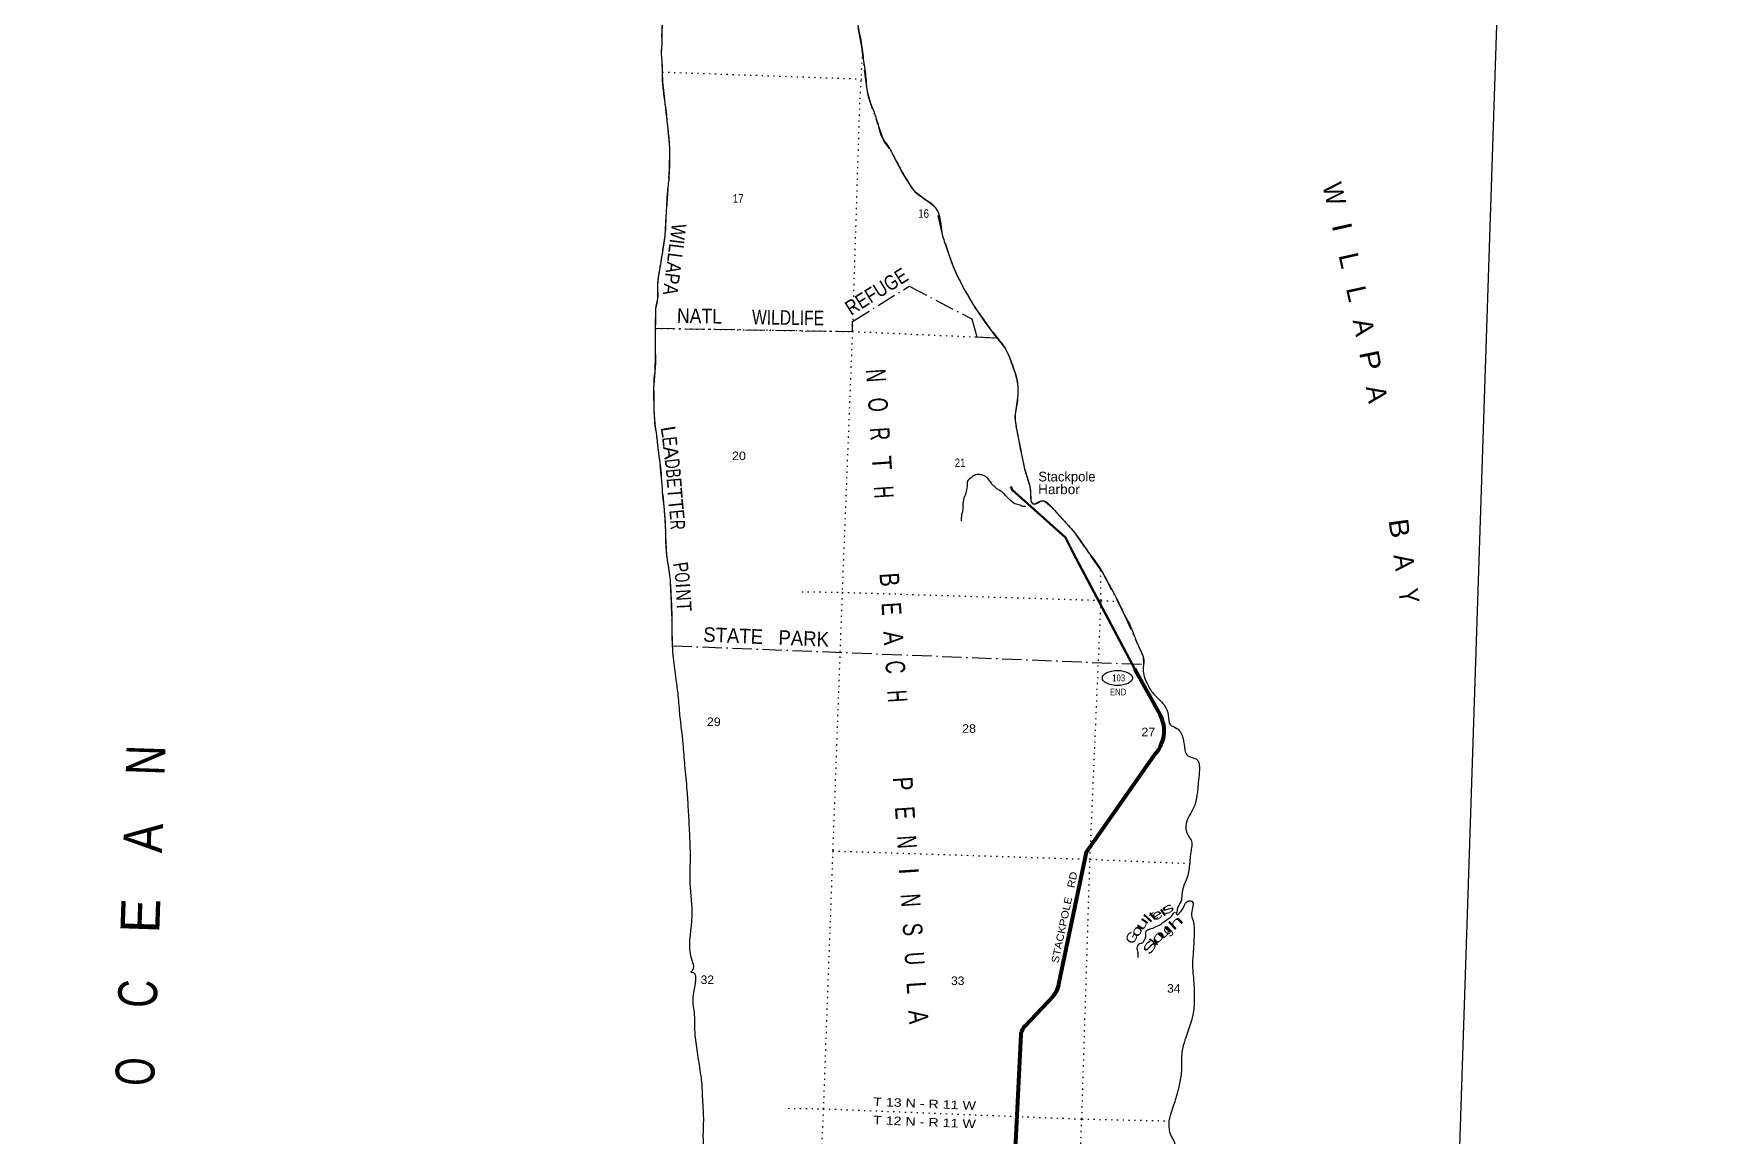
# Model space of a CAD drawing. Header units: feet. Extents: x -820980 to -751810, y -353855 to -168743.
# Drawn here: x -786395 to -751810, y -331018 to -308395 of the extents above; entities that cross this region are included whole.
import ezdxf
from ezdxf.enums import TextEntityAlignment as Align

# ---------------------------------------------------------------- set-up
doc = ezdxf.new("R2010")
doc.units = ezdxf.units.FT
doc.header["$LTSCALE"] = 80
doc.linetypes.add('DOT_DASHED', pattern=[7.7, 5, -1.2, 0.3, -1.2])
doc.linetypes.add('DOTTED', pattern=[1.5, 0.3, -1.2])
for name, color, linetype, lineweight in [('17', 7, 'Continuous', 25), ('23', 7, 'Continuous', 70), ('26', 7, 'Continuous', 40), ('39', 7, 'Continuous', 13), ('4', 7, 'Continuous', 13), ('44', 7, 'DOT_DASHED', 13), ('6', 7, 'DOTTED', 25), ('7', 7, 'DOTTED', 13)]:
    doc.layers.add(name, color=color, linetype=linetype, lineweight=lineweight)
doc.layers.add('41', color=7, linetype='Continuous')
doc.layers.add('42', color=7, linetype='Continuous')

msp = doc.modelspace()

# ---------------------------------------------------------------- linework, layer by layer
at = {"layer": '17'}
msp.add_ellipse((-764133.18, -321626.09), major_axis=(-309.24, 1), ratio=0.500121, dxfattribs=at)
at = {"layer": '23'}
msp.add_lwpolyline([(-766433.51, -335446.37), (-766111.16, -328944.54), (-766109.92, -328919.57), (-766101.5, -328894.54), (-766097.46, -328882.51), (-766078.01, -328838.88), (-766068.55, -328822.52), (-766054.08, -328797.49), (-766030.65, -328772.52), (-765453.26, -328157.14), (-765438.76, -328141.18), (-765409.27, -328103.31), (-765383.89, -328062.56), (-765362.92, -328019.39), (-765346.57, -327974.26), (-765335.03, -327927.67), (-765328.42, -327880.13), (-764765.75, -325204.15), (-763343.05, -323172.16), (-763326.27, -323152), (-763283.29, -323092.2), (-763246.79, -323028.23), (-763217.18, -322960.8), (-763194.78, -322890.64), (-763179.83, -322818.52), (-763172.51, -322745.24), (-763172.88, -322671.59), (-763180.96, -322598.38), (-763196.64, -322526.42), (-763219.75, -322456.49), (-763250.05, -322389.37), (-763773.08, -321445.81)], dxfattribs=at)
at = {"layer": '26'}
msp.add_lwpolyline([(-763773.08, -321445.81), (-765044.31, -319056.05), (-765201.86, -318740.79), (-766295.29, -317764.76), (-766325.03, -317697.35)], dxfattribs=at)
at = {"layer": '39'}
msp.add_line((-765882.66, -318036.13), (-765893.55, -318042.5), dxfattribs=at)
for points in [[(-773271.83, -320964.52), (-773277.48, -320804.12), (-773278.37, -320387.91), (-773298.05, -319934.84), (-773325.08, -319517.69), (-773388.14, -319095.24), (-773410.23, -318708.43), (-773420.17, -318374.32), (-773462.84, -317944.56), (-773508.11, -317365.91), (-773563.82, -316907.53), (-773594.27, -316639.04), (-773625.42, -316444.92), (-773651.34, -315997.65), (-773652.94, -315655.81), (-773640.42, -315423.03), (-773622.93, -315274.88), (-773619.7, -314911.09), (-773623.24, -314567.16), (-773616.95, -314229.62), (-773612.21, -314044.82), (-773570.26, -313833.21), (-773573.42, -313644.11), (-773555.11, -313363.29), (-773514.07, -313121.48), (-773480.53, -312919.62), (-773425.12, -312559.71), (-773400.18, -312152.46), (-773368.98, -311628.83), (-773337.43, -311316.32), (-773327.34, -310984.94), (-773333.25, -310650.99), (-773364.32, -310344.27), (-773382.89, -310136.53), (-773400.92, -309969.01), (-773413.92, -309884.1), (-773456.68, -309566.92), (-773476.92, -309294.77), (-773480.04, -309049.38), (-773495.46, -308755.29), (-773486.45, -308618.89), (-773488.25, -308447.93), (-773466.83, -308137.07), (-773442.54, -307912.76), (-773447.87, -307838.18), (-773434.54, -307693.9), (-773440.46, -307635.38), (-773419.25, -307566.88)], [(-769478.59, -307700.77), (-769461.72, -307972.78), (-769473.03, -308117.13), (-769442.98, -308341.38), (-769395.28, -308578.32), (-769346.69, -308956.02), (-769300.94, -309301.46), (-769277.36, -309537.54), (-769208.65, -309805.38), (-769062.67, -310216.73), (-768940.98, -310576.95), (-768818.14, -310740.18), (-768769.18, -310832.4), (-768620.58, -311117.18), (-768433.11, -311439.55), (-768285.52, -311641.86), (-768195.78, -311719.46), (-768134.93, -311761.85), (-767882.24, -311951.84), (-767823.38, -312048.44), (-767740.22, -312471.61), (-767652.51, -312770.3), (-767519.06, -313138.98), (-767398.31, -313414.72), (-767345.7, -313517.13), (-767120.73, -313915.22), (-766841.8, -314323.29), (-766640.35, -314593.88), (-766457.62, -314825.59), (-766301.17, -315170.97), (-766188.33, -315552.99), (-766181.9, -315872.89), (-766214.09, -316092.9), (-766238.05, -316252.88), (-766228.6, -316379.88), (-766188.58, -316606.49), (-766127.51, -316918.3), (-766075.94, -317159.4), (-766034.74, -317353.88), (-765959.2, -317599.86), (-765937.5, -317666.98), (-765919.86, -317790.26), (-765912.17, -317965.45), (-765886.53, -318034.72), (-765845.05, -318056.31), (-765711.98, -317994.73), (-765637.31, -317989.36), (-765494.62, -318105.04), (-765299.16, -318319.12), (-765082.48, -318558.09), (-764894.08, -318800.06), (-764706.85, -319074.16), (-764509.43, -319344.6), (-764352.43, -319619.63), (-764231.63, -319839.08), (-764055.24, -320189.19), (-763952.17, -320397.95), (-763906.79, -320477.99), (-763771.57, -320798.48), (-763663.79, -321043.6), (-763594.02, -321227.04), (-763596.21, -321347.37)], [(-766022.62, -318105.47), (-766107.97, -318091.14), (-766109.9, -318089.06), (-766211.46, -318059.29), (-766307.82, -317997.53), (-766432.21, -317876.47), (-766525.76, -317792.7), (-766592.7, -317752.11), (-766651.17, -317699.75), (-766656.98, -317693.51), (-766703.83, -317653.63), (-766732.44, -317610.39), (-766728.56, -317614.55), (-766797.92, -317529.64), (-766866.36, -317474.91), (-766942.01, -317452.1), (-767044.81, -317456.46), (-767127.12, -317505.79), (-767214.62, -317587.1), (-767221.43, -317663.26), (-767225.64, -317723.42), (-767261.14, -317868.92), (-767302.31, -318004.17), (-767313.44, -318198.79), (-767332.24, -318272.5), (-767345.12, -318404.74)], [(-772854.95, -327474.08), (-772902.48, -327287.41), (-772868.5, -326522.62), (-772906.24, -325847.74), (-772904.57, -325361.26), (-772910.66, -324977.03), (-772932.86, -324537.94), (-772956.16, -324128.97), (-772969.29, -323937.5), (-773016.91, -323423.11), (-773052.89, -322975.49), (-773118.34, -322398.13), (-773153.56, -321984.72), (-773195.87, -321655.49), (-773252.02, -321209.15), (-773271.83, -320964.52)], [(-763596.21, -321347.37), (-763604.24, -321451.86), (-763524.21, -321740.21), (-763393, -321949.98), (-763173.93, -322178.98), (-763087.09, -322391.18), (-763047.83, -322583.59), (-762911.78, -322660.83), (-762784.59, -322870.46), (-762744.93, -323107.11), (-762708.18, -323202.92), (-762655.08, -323236.99), (-762510.26, -323294.44), (-762461.66, -323672.15), (-762478.68, -323862.54), (-762488.38, -323962.72), (-762560.27, -324277.81), (-762719.47, -324613.9), (-762689.72, -324846.18), (-762621.24, -324955.19), (-762626.32, -325204.31), (-762638.47, -325316.47), (-762659.72, -325512.74), (-762713.04, -325760.13), (-762769.99, -325886.77), (-762807.19, -326078.45), (-762830.56, -326222.37), (-762904.47, -326372.53), (-762912.63, -326430.54), (-762920.13, -326470.48), (-762898.9, -326495.37)], [(-762898.9, -326495.37), (-762823.53, -326415.63), (-762769.98, -326327.08), (-762672.97, -326205.89), (-762606.79, -326212.28), (-762609.56, -326453.45), (-762579.25, -326615.37), (-762556.99, -326887.59), (-762579.92, -327294.91), (-762590.04, -327572), (-762571.69, -327785.77), (-762553.76, -328176.45), (-762570.49, -328469.39), (-762657.26, -328806.07), (-762770.01, -329137.79), (-762816.39, -329415.59), (-762818.62, -329696.99), (-762863.35, -329984.9), (-762933.63, -330255.82), (-763028.83, -330547.96), (-763079.99, -330791.41), (-763041.39, -331001.89), (-762975.66, -331130.9), (-762935.59, -331301.22), (-762942.85, -331500), (-762906.43, -331660.14), (-762962.74, -331879.28), (-763035.29, -332212.44), (-763091.53, -332705.02), (-763115.48, -333140.44), (-763147.73, -333527.32), (-763135.51, -333688.6), (-763110.24, -333878.5), (-763122.14, -334038.91), (-763123.84, -334195.67), (-763148.21, -334421.99), (-763215.66, -334560.31), (-763326.41, -334727.24), (-763434.98, -334944.52), (-763422.7, -335214.37), (-763391.01, -335448.72), (-763411.21, -335671.17), (-763479.36, -335883.85), (-763547.36, -336092.53), (-763607.87, -336261.26), (-763627.3, -336517.91), (-763641.58, -336688.29), (-763666.9, -336940.71), (-763644.34, -337094.32), (-763519.07, -337191.28), (-763469.64, -337325.75), (-763439.27, -337596.25), (-763456.21, -337784.63), (-763435.85, -337998.47), (-763489.34, -338195.6), (-763519.62, -338363.4), (-763563.02, -338504.6), (-763547.5, -338575.52), (-763459.59, -338703.32), (-763437.52, -338760.4), (-763442.65, -338900.96), (-763507.13, -339013.25), (-763580.87, -339213.67), (-763648.63, -339470.61), (-763670.43, -339626.65), (-763646.64, -339691.83), (-763644.49, -339687.89), (-763661.01, -339699.36), (-763636.49, -339744.47), (-763599.96, -339846.3), (-763624.17, -339958.03), (-763627.66, -340108.69), (-763561.02, -340267.9), (-763514.85, -340436.42), (-763552.21, -340577.83), (-763620.72, -340689.98), (-763580.6, -340804.01), (-763577.81, -341003.15), (-763644.61, -341233.98), (-763675.44, -341361.55), (-763769.45, -341510.99), (-763883.09, -341591.36), (-763918.11, -341668.52), (-763936.5, -341786.48), (-763872.27, -341901.37), (-763802.2, -342076.78), (-763809.34, -342217.26), (-763856.44, -342404.57), (-763867.68, -342546.91), (-763876.87, -342743.62), (-763924.04, -342932.93)], [(-762919.26, -326453.07), (-762980.06, -326458.28), (-763035.18, -326534.72), (-763107.66, -326590.43), (-763200.6, -326655.47), (-763285.14, -326710.75), (-763330.1, -326729.24), (-763387.55, -326759.35), (-763410.03, -326768.6), (-763465.03, -326786.74), (-763524.2, -326808.75), (-763554.03, -326853.92), (-763552.58, -326924.34), (-763586.17, -327017.64), (-763628.43, -327072.42), (-763693.55, -327092.2), (-763730.73, -327173.31), (-763719.45, -327250.11), (-763712.55, -327336.81), (-763711.72, -327369.01)], [(-772198.06, -353376.67), (-772188.07, -353315.48), (-772183.87, -353289.28), (-772166.06, -353150.9), (-772134.92, -352941.04), (-772145.45, -352733.57), (-772135.26, -352454.48), (-772131.39, -352183.19), (-772138.12, -351981.9), (-772143.4, -351851.03), (-772145.97, -351645.86), (-772171.09, -351451.95), (-772191.69, -351354.71), (-772252.31, -351030.86), (-772277.92, -350629.85), (-772309.96, -350294.95), (-772346.97, -349875.44), (-772358.69, -349535.24), (-772347.29, -349278.3), (-772368.45, -348975.97), (-772388.51, -348643.51), (-772393.04, -348106.54), (-772422.66, -347705.38), (-772434.98, -347381.25), (-772442.09, -347025.13), (-772464.34, -346642.33), (-772462.14, -346306.66), (-772459.16, -345894.6), (-772459.37, -345514.61), (-772426.99, -345234.29), (-772425.87, -344818.15), (-772364.24, -344398.15), (-772344.32, -344073.16), (-772356.44, -343688.71), (-772359.06, -343374.98), (-772394.87, -342977.62), (-772407.91, -342673.57), (-772421.13, -342319.24), (-772421.97, -342011.6), (-772408.98, -341656.2), (-772391.17, -341278.86), (-772377.91, -341026.01), (-772379.07, -340672.12), (-772376.65, -340330.41), (-772377.27, -340016.75), (-772386.91, -339674.61), (-772359.95, -339432.31), (-772337.45, -339312.48), (-772280.65, -339189.86), (-772236.93, -339094.92), (-772207.35, -339001.48), (-772258.2, -338850.88), (-772318.16, -338784.4), (-772381.62, -338593.14), (-772437.15, -338185.03), (-772455.45, -337804.38), (-772473.07, -337295.09), (-772488.04, -336878.38), (-772496.71, -336399.56), (-772498.08, -335941.11), (-772503.11, -335583.06), (-772505.39, -335094.42), (-772504.54, -334740.6), (-772528.86, -334359.74), (-772545.08, -333977.16), (-772566.21, -333729.11), (-772565.4, -333707.02), (-772579.87, -333662.27), (-772595.37, -333480.77), (-772597.47, -333317.84), (-772584.42, -333235.88), (-772525.35, -333161.59), (-772459.37, -333063.42), (-772435.38, -332957.73), (-772512.07, -332798.16), (-772567.66, -332556.92), (-772561.06, -332100.77), (-772604.77, -331534.24), (-772639.21, -331044.45), (-772631.67, -330672.78), (-772653.35, -330219.63), (-772673.19, -329881.15), (-772695.76, -329727.55), (-772759.11, -329313.12), (-772808.69, -328907.23), (-772821.87, -328496.61), (-772842.47, -328123.93), (-772882.32, -327672.15), (-772888.35, -327671.93), (-772867, -327638.51), (-772854.95, -327474.08)]]:
    msp.add_spline(points, degree=3, dxfattribs=at)
at = {"layer": '4'}
msp.add_lwpolyline([(-814434.73, -168743.41), (-783122.91, -169842.15), (-751809.62, -170897.83), (-757851.71, -353854.74), (-789416.66, -352790.59), (-820980.12, -351683)], close=True, dxfattribs=at)
at = {"layer": '44'}
msp.add_line((-773271.87, -320963.53), (-763596.2, -321347.13), dxfattribs=at)
for points in [[(-773621.36, -314444.07), (-773611.68, -314034.61), (-773570.34, -313834.65), (-773570.77, -313559.62), (-773560.59, -313401.74), (-773468.2, -312849), (-773424.35, -312548.98), (-773389.88, -311979.62), (-773331.01, -311187.37), (-773328.13, -310737.08), (-773363.75, -310350.5), (-773472.57, -309386), (-773495.46, -308754.88), (-773486.29, -308605.44), (-773481.22, -308323.26), (-773442.25, -307905.61), (-773446.75, -307812.39), (-773434.81, -307686.73), (-773440.59, -307635.79), (-773420.5, -307570.91)], [(-766600.68, -314644.92), (-766842.02, -314322.99), (-767053.73, -314019.88), (-767304.83, -313593.25), (-767430.5, -313346.43), (-767541.16, -313082.67), (-767727.14, -312518.68), (-767837.06, -312011.68), (-767911.93, -311927.61), (-768155, -311747.86), (-768272.19, -311655.74), (-768346.55, -311568.56), (-768433.72, -311438.55), (-768544.55, -311253.79), (-768811.64, -310752.32), (-768924.3, -310609.56), (-768961.57, -310519.57), (-769243.97, -309693.24), (-769276.79, -309541.49), (-769384.09, -308664.04), (-769456.64, -308261.01)], [(-773621.36, -314444.07), (-769577.79, -314510.88), (-769571.72, -314302.4), (-768412.79, -313582.05), (-767124.8, -314249.26), (-767022.98, -314622.22), (-766600.68, -314644.92)], [(-773271.87, -320963.53), (-773290.71, -320081.02), (-773325.78, -319509.46), (-773386.54, -319113.42), (-773429.9, -318260.45), (-773530.25, -317178.71), (-773628.71, -316414.29), (-773647.74, -316120.14), (-773651.51, -315608.26), (-773629.63, -315340.49), (-773619.33, -314984.98), (-773621.36, -314444.07)], [(-766600.68, -314644.92), (-766429.55, -314865.6), (-766354.85, -315022.25), (-766231.15, -315373.65), (-766203.59, -315476.84), (-766177.97, -315629.52), (-766175.61, -315816.97), (-766236.61, -316242.87), (-766236.38, -316331.54), (-766191.79, -316589.7), (-766045.27, -317305.53), (-765939.85, -317659.25), (-765921.17, -317777.27), (-765908.49, -317992.87), (-765881.8, -318039.46), (-765836.03, -318055.23), (-765730.9, -318001.4), (-765684.33, -317987.54), (-765645.8, -317986.09), (-765608.19, -318006.15), (-765482.79, -318117.97), (-765036.11, -318611.9), (-764440.83, -319460.67), (-764020.54, -320259.23), (-763603.32, -321196.19), (-763596.2, -321347.13)]]:
    msp.add_lwpolyline(points, dxfattribs=at)
at = {"layer": '6'}
msp.add_lwpolyline([(-770893.16, -330463.57), (-770174.99, -330473.18), (-764863.26, -330683.37), (-763070.41, -330721.22)], dxfattribs=at)
at = {"layer": '7'}
for points in [[(-769372.64, -308753.85), (-769430.54, -309815.53), (-769577.79, -314510.88), (-769787.56, -319867.45), (-769981.57, -325178.35), (-770174.99, -330473.18), (-770425.13, -335809.77), (-770667.98, -341103.28), (-770759.56, -346431.46), (-770840.65, -347642.09)], [(-773478.78, -309182.53), (-769406.12, -309324.79), (-769297.59, -309329.43)], [(-773621.36, -314447.13), (-769577.79, -314510.88), (-766602.6, -314642.46)], [(-765042.4, -334545.88), (-764863.26, -330683.37), (-764696.59, -325349.37), (-764468.11, -320031.67), (-764479.45, -319394.12)], [(-770616.27, -319853.88), (-769787.56, -319867.45), (-764468.11, -320031.67), (-764122.74, -320053.91)], [(-769981.57, -325178.35), (-764696.59, -325349.37), (-762651.4, -325435.86)]]:
    msp.add_lwpolyline(points, dxfattribs=at)

# ---------------------------------------------------------------- texts
at = {"layer": '17', "width": 0.85}
msp.add_text('103', height=140, dxfattribs=at).set_placement((-764107.13, -321694.4), align=Align.CENTER)
msp.add_text('END', height=140, dxfattribs=at).set_placement((-764284.98, -321984.02))
at = {"layer": '17', "width": 1.15}
msp.add_text('STACKPOLE   RD', height=150, rotation=78.126, dxfattribs=at).set_placement((-765345.64, -327491.8))
at = {"layer": '41'}
for s, height, rotation, width, p in [('W', 400, 283.736, 0.9, (-759872.28, -311733.69)), ('I', 400, 282.587, 1.2, (-759710.9, -312410.46)), ('L', 400, 282.587, 1.05, (-759558.35, -313093.62)), ('L', 400, 282.587, 1.05, (-759405.8, -313776.8)), ('P', 400, 281.439, 1.15, (-759129.3, -315143.36)), ('B', 400, 277.993, 1.1, (-758537.54, -318580.11)), ('A', 400, 277.993, 0.95, (-758439.99, -319274.87)), ('Y', 400, 277.993, 0.85, (-758342.63, -319968.08)), ('N', 800, 88.061, 0.8, (-783695.22, -323328.14)), ('A', 800, 88.061, 0.85, (-783749.26, -324924.06)), ('l', 200, 47.485, 1.75, (-763433.48, -326628.76)), ('t', 200, 40.138, 1.8, (-763343.81, -326584.41)), ('e', 200, 29.898, 1.5, (-763273.24, -326570.93)), ('r', 200, 34.898, 1.85, (-763130.73, -326490.76)), ('s', 200, 29.898, 1.75, (-763048.76, -326441.65)), ('o', 200, 60.604, 1.45, (-763655.63, -326870.33)), ('u', 200, 56.062, 1.75, (-763551.29, -326724.45)), ('u', 200, 47.233, 2.1, (-763108.32, -326907.2)), ('h', 200, 42.418, 2, (-762868.96, -326723.95)), ('G', 200, 62.742, 1.2, (-763750.13, -326999.59)), ('S', 200, 55.757, 1.65, (-763387.48, -327210.24)), ('l', 200, 55.718, 1.4, (-763304.19, -327101.99)), ('o', 200, 48.671, 1.9, (-763229.95, -327007.62)), ('C', 800, 88.061, 0.75, (-783857.54, -328122.23)), ('O', 800, 88.061, 0.7, (-783911.68, -329721.31))]:
    msp.add_text(s, height=height, rotation=rotation, dxfattribs=dict(at, width=width)).set_placement(p, align=Align.CENTER)
for s, height, rotation, p in [('A', 400, 281.439, (-759267.83, -314458.81)), ('A', 400, 280.29, (-759000.76, -315828.81)), ('E', 800, 88.061, (-783803.4, -326523.16)), ('g', 200, 45.418, (-763044.44, -326867.17))]:
    msp.add_text(s, height=height, rotation=rotation, dxfattribs=at).set_placement(p, align=Align.CENTER)
msp.add_text('Stackpole', height=200, dxfattribs=at).set_placement((-765757.19, -317590.09))
at = {"layer": '41', "width": 1.05}
msp.add_text('Harbor', height=200, dxfattribs=at).set_placement((-765763.24, -317850.15))
at = {"layer": '42'}
for s, width, p in [('N', 0.7, (-769288.94, -315428.85)), ('O', 0.7, (-769249.39, -316027.55)), ('R', 0.7, (-769209.81, -316626.24)), ('T', 0.9, (-769170.25, -317224.94)), ('H', 0.65, (-769130.78, -317822.06)), ('B', 0.8, (-769011.96, -319619.71)), ('E', 0.75, (-768972.41, -320218.41)), ('A', 0.8, (-768932.84, -320817.1)), ('C', 0.7, (-768893.26, -321415.79)), ('H', 0.65, (-768853.8, -322012.92)), ('P', 0.8, (-768734.98, -323810.56)), ('E', 0.75, (-768695.43, -324409.27)), ('N', 0.7, (-768655.85, -325007.95)), ('N', 0.7, (-768576.71, -326205.34)), ('S', 0.75, (-768537.25, -326802.46)), ('U', 0.7, (-768497.68, -327401.17)), ('L', 0.85, (-768458.12, -327999.86)), ('A', 0.8, (-768418.45, -328600.12))]:
    msp.add_text(s, height=400, rotation=273.781, dxfattribs=dict(at, width=width)).set_placement(p, align=Align.CENTER)
msp.add_text('I', height=400, rotation=273.781, dxfattribs=at).set_placement((-768616.38, -325605.08), align=Align.CENTER)
at = {"layer": '44'}
for s, rotation, width, p in [('WILLAPA', 262.585, 0.85, (-773376.74, -313012.04)), ('REFUGE', 31.864, 0.85, (-769001.98, -313815.79)), ('NATL', 359.097, 0.9, (-772720.35, -314341.17)), ('WILDLIFE', 359.053, 0.8, (-770900.67, -314374.76)), ('E', 276.481, 0.75, (-773476.65, -316788.97)), ('D', 276.815, 0.7, (-773422.12, -317242.73)), ('B', 274.803, 0.7, (-773401.8, -317436.9)), ('E', 274.803, 0.75, (-773385.39, -317632.09)), ('T', 274.144, 0.9, (-773369.91, -317843.35)), ('T', 275.915, 0.9, (-773349.62, -318081.66)), ('E', 275.425, 0.75, (-773328.86, -318285.3)), ('R', 272.097, 0.7, (-773315.94, -318488.16)), ('P', 278.505, 0.8, (-773245.12, -319376.26)), ('O', 274.138, 0.65, (-773220.77, -319569.97)), ('I', 273.277, 0.95, (-773209.25, -319736.48)), ('N', 273.277, 0.8, (-773195.07, -319931.22)), ('T', 272.82, 0.85, (-773183.35, -320164.08)), ('STATE   PARK', 357.73, 0.95, (-771354.34, -320932.09))]:
    msp.add_text(s, height=300, rotation=rotation, dxfattribs=dict(at, width=width)).set_placement(p, align=Align.CENTER)
for s, rotation, p in [('L', 279.181, (-773500.71, -316591.17)), ('A', 277.045, (-773449.7, -317015.65))]:
    msp.add_text(s, height=300, rotation=rotation, dxfattribs=at).set_placement(p, align=Align.CENTER)
at = {"layer": '6', "width": 1.25}
for s, p in [('T 13 N - R 11 W', (-769153.85, -330413.51)), ('T 12 N - R 11 W', (-769155.29, -330788.74))]:
    msp.add_text(s, height=175, rotation=357.734, dxfattribs=at).set_placement(p)
at = {"layer": '7'}
for s, width, p in [('17', 0.85, (-772032.24, -311865.25)), ('16', 0.85, (-768224.16, -312176.12)), ('20', 1.1, (-772050.97, -317151.98)), ('21', 0.85, (-767475.09, -317294.9)), ('29', 1.1, (-772567.53, -322612.84)), ('28', 1.1, (-767324.47, -322752.07)), ('27', 1.1, (-763640.78, -322821.33)), ('32', 1.05, (-772693.09, -327910.41)), ('33', 1.05, (-767549.25, -327931.25)), ('34', 1.05, (-763112.21, -328088.84))]:
    msp.add_text(s, height=175, dxfattribs=dict(at, width=width)).set_placement(p)

doc.saveas('drawing.dxf')
